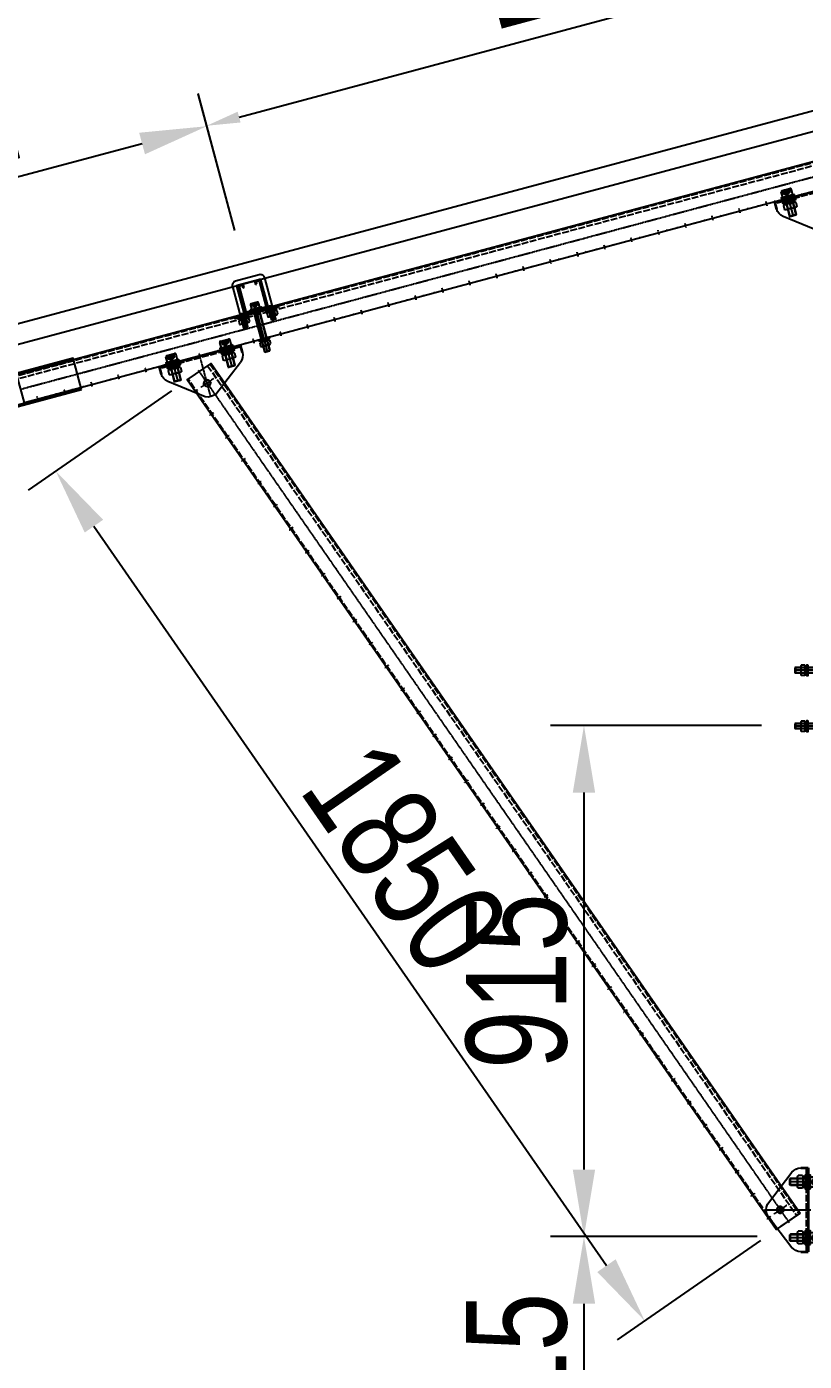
# Model space of a CAD drawing. Header units: millimetres. Extents: x -14454 to 167453, y -24 to 28032.
# Drawn here: x 48658 to 49804, y 23926 to 25894 of the extents above; entities that cross this region are included whole.
import ezdxf

# ---------------------------------------------------------------- set-up
doc = ezdxf.new("R2010")
doc.units = ezdxf.units.MM
for name, pattern in [('ACAD_ISO02W100', [15, 12, -3]), ('CENTER', [50.8, 31.75, -6.35, 6.35, -6.35]), ('CENTER2', [1.125, 0.75, -0.125, 0.125, -0.125]), ('CONTINUOUS1', [0]), ('DASH', [0.35, 0.25, -0.1]), ('DASHED', [19.05, 12.7, -6.35])]:
    doc.linetypes.add(name, pattern=pattern)
for name, color, linetype in [('003_THICK', 7, 'CONTINUOUS1'), ('cushician', 7, 'Continuous'), ('CY_生产图', 7, 'Continuous'), ('E-BUSB', 1, 'Continuous'), ('中心线', 1, 'CENTER2'), ('图块替换', 7, 'Continuous'), ('粗线', 7, 'Continuous'), ('组件', 4, 'Continuous'), ('细线', 3, 'DASH'), ('虚线', 3, 'ACAD_ISO02W100')]:
    doc.layers.add(name, color=color, linetype=linetype)
doc.layers.add('轮廓线', color=7, linetype='Continuous', lineweight=35)
doc.styles.add('标准', font='MS PGothic.ttf', dxfattribs={"width": 0.8})
doc.dimstyles.new('plan', dxfattribs={"dimscale": 60, "dimtxt": 3, "dimasz": 1, "dimexe": 1, "dimexo": 1, "dimgap": 0.5, "dimtad": 1, "dimdec": 0, "dimzin": 0, "dimdsep": 46, "dimtxsty": '标准', "dimcen": 0, "dimclrd": 3, "dimclre": 3, "dimclrt": 7, "dimadec": 0, "dimazin": 0, "dimtfac": 1, "dimtdec": 0, "dimtofl": 0, "dimtmove": 0, "dimatfit": 3, "dimfxl": 0, "dimtolj": 1, "dimtzin": 0, "dimlwe": -1, "dimarcsym": 0})

# ---------------------------------------------------------------- blocks, each defined once
blk = doc.blocks.new('zj6510012312311A$C3C46345F')
at = {"layer": '粗线'}
for p, q in [((0, 51), (0, 1)), ((1, 52), (9, 52)), ((2, 49), (2, 3)), ((3, 50), (7, 50)), ((8, 49), (8, 44.9)), ((10, 51), (10, 44.9)), ((31.3, 51), (31.3, 44.9)), ((32.3, 52), (40.3, 52)), ((33.3, 49), (33.3, 44.9)), ((34.3, 50), (38.3, 50)), ((39.3, 49), (39.3, 3)), ((41.3, 51), (41.3, 1)), ((8, 44.9), (10, 44.9)), ((31.3, 44.9), (33.3, 44.9)), ((1, 0), (40.3, 0)), ((3, 2), (38.3, 2))]:
    blk.add_line(p, q, dxfattribs=at)
for centre, start, end in [((1, 51), 90, 180), ((3, 49), 90, 180), ((7, 49), 0, 90), ((9, 51), 0, 90), ((32.3, 51), 90, 180), ((34.3, 49), 90, 180), ((38.3, 49), 0, 90), ((40.3, 51), 0, 90), ((1, 1), 180, 270), ((3, 3), 180, 270), ((38.3, 3), 270, 0), ((40.3, 1), 270, 0)]:
    blk.add_arc(centre, 1, start, end, dxfattribs=at)
blk = doc.blocks.new('zj6510012312311A$C67153D70')
at = {"layer": '003_THICK'}
for p, q in [((1, 7.2), (1, 0.8)), ((3.3, 8), (17.1, 8)), ((5.6, 7.2), (5.6, 0.8)), ((14.8, 7.2), (14.8, 0.8)), ((19.4, 7.2), (19.4, 0.8)), ((3.3, 0), (17.1, 0))]:
    blk.add_line(p, q, dxfattribs=at)
for centre, radius, start, end in [((3.3, 4.4), 3.66, 50.8833, 129.1167), ((3.3, 3.7), 3.66, 230.8833, 309.1167), ((10.2, -5.4), 13.4, 69.8555, 110.1445), ((10.2, 13.4), 13.4, 249.8555, 290.1445), ((17.1, 4.4), 3.66, 50.8833, 129.1167), ((17.1, 3.7), 3.66, 230.8833, 309.1167)]:
    blk.add_arc(centre, radius, start, end, dxfattribs=at)
at = {"layer": 'cushician'}
for p, q in [((2.2, 8), (2.2, 11)), ((2.2, 8), (18.2, 8)), ((18.2, 8), (18.2, 11))]:
    blk.add_line(p, q, dxfattribs=at)
blk.add_lwpolyline([(0, 13), (20, 13), (20, 11), (0, 11)], close=True, dxfattribs=at)
at = {"layer": '细线', "color": 2}
for p, q in [((8.3, 8), (10, 11)), ((9.7, 8), (11.4, 11))]:
    blk.add_line(p, q, dxfattribs=at)
blk = doc.blocks.new('zj65100竖装压块')
for p, q in [((291899.2, 884520.6, 0), (291899.2, 884520.6, 0)), ((291908.8, 884487.7, 0), (291908.8, 884479.4, 0)), ((291908.8, 884479.4, 0), (291923.8, 884479.4, 0)), ((291922.1, 884489.4, 0), (291910.5, 884489.4, 0)), ((291911.3, 884479.4, 0), (291911.3, 884400.2, 0)), ((291911.3, 884476.9, 0), (291921.3, 884476.9, 0)), ((291916.3, 884489.4, 0), (291916.3, 884489.4, 0)), ((291921.3, 884479.4, 0), (291921.3, 884400.2, 0)), ((291923.8, 884479.4, 0), (291923.8, 884487.7, 0)), ((291911.3, 884400.2, 0), (291921.3, 884400.2, 0)), ((291911.3, 884400.2, 0), (291911.9, 884399.4, 0)), ((291911.9, 884399.4, 0), (291920.7, 884399.4, 0)), ((291921.3, 884400.2, 0), (291920.7, 884399.4, 0))]:
    blk.add_line(p, q)
at = {"color": 3}
for p, q in [((291911.9, 884476.9, 0), (291911.3, 884479.4, 0)), ((291911.9, 884476.9, 0), (291911.9, 884400.2, 0)), ((291920.7, 884476.9, 0), (291921.3, 884479.4, 0)), ((291920.7, 884476.9, 0), (291920.7, 884400.2, 0))]:
    blk.add_line(p, q, dxfattribs=at)
at = {"color": 3, "linetype": 'DASHED'}
for p, q in [((291911.5, 884484.4, 0), (291911.5, 884489.4, 0)), ((291911.5, 884484.4, 0), (291916.3, 884481.6, 0)), ((291913.9, 884489.4, 0), (291913.9, 884484.4, 0)), ((291921.1, 884484.4, 0), (291916.3, 884481.6, 0)), ((291918.7, 884489.4, 0), (291918.7, 884484.4, 0)), ((291921.1, 884489.4, 0), (291921.1, 884484.4, 0))]:
    blk.add_line(p, q, dxfattribs=at)
at = {"color": 1, "linetype": 'CENTER', "ltscale": 9}
blk.add_line((291916.3, 884489.4, 0), (291916.3, 884399.4, 0), dxfattribs=at)
at = {"elevation": 0}
blk.add_lwpolyline([(291906.3, 884479.4), (291926.3, 884479.4), (291926.3, 884477.7), (291906.3, 884477.7)], close=True, dxfattribs=at)
for centre, start, end in [((291910.5, 884487.7, 0), 90, 180), ((291922.1, 884487.7, 0), 0, 90)]:
    blk.add_arc(centre, 1.67, start, end)
at = {"color": 3, "linetype": 'DASHED'}
for centre in [(291916.3, 884494.1, 0), (291916.3, 884489.1, 0)]:
    blk.add_arc(centre, 5.32, 243.0947, 296.9053, dxfattribs=at)
at = {"layer": 'E-BUSB'}
blk.add_line((291916.3, 884476, 0), (291916.3, 884399.4, 0), dxfattribs=at)
at = {"layer": '粗线'}
for name, p in [('zj6510012312311A$C3C46345F', (291895.7, 884475.7, 0)), ('zj6510012312311A$C67153D70', (291906.3, 884410.7, 0))]:
    blk.add_blockref(name, p, dxfattribs=at)
blk = doc.blocks.new('zj65100VFDFDBGdgrtedfghM8X105U型压块螺栓')
for p, q in [((-2155796166.540478, -2296044651.556607), (-2155796174.540479, -2296044651.556607)), ((-2155796166.540478, -2296044652.556607), (-2155796174.540479, -2296044652.556607)), ((-2155796166.540478, -2296044653.556607), (-2155796174.540479, -2296044653.556607)), ((-2155796166.540478, -2296044654.556606), (-2155796174.540479, -2296044654.556606)), ((-2155796166.540478, -2296044655.556607), (-2155796174.540479, -2296044655.556607)), ((-2155796166.540478, -2296044656.556607), (-2155796174.540479, -2296044656.556607)), ((-2155796166.540478, -2296044659.556607), (-2155796174.540479, -2296044659.556607)), ((-2155796166.540478, -2296044660.556607), (-2155796174.540479, -2296044660.556607)), ((-2155796166.540478, -2296044661.556607), (-2155796174.540479, -2296044661.556607)), ((-2155796166.540478, -2296044662.556606), (-2155796174.540479, -2296044662.556606)), ((-2155796166.540478, -2296044664.556606), (-2155796174.540479, -2296044664.556607)), ((-2155796166.540478, -2296044668.556607), (-2155796174.540479, -2296044668.556607)), ((-2155796166.540478, -2296044669.556607), (-2155796174.540479, -2296044669.556607)), ((-2155796166.540478, -2296044670.556606), (-2155796174.540479, -2296044670.556606)), ((-2155796166.540478, -2296044671.556606), (-2155796174.540479, -2296044671.556607)), ((-2155796166.540478, -2296044672.556607), (-2155796174.540479, -2296044672.556606)), ((-2155796166.540478, -2296044673.556606), (-2155796174.540479, -2296044673.556607)), ((-2155796166.540478, -2296044657.556608), (-2155796174.540478, -2296044657.556607)), ((-2155796166.540478, -2296044658.556607), (-2155796174.540478, -2296044658.556607)), ((-2155796166.540479, -2296044663.556607), (-2155796174.540478, -2296044663.556607)), ((-2155796166.540478, -2296044665.556607), (-2155796174.540478, -2296044665.556608)), ((-2155796166.540478, -2296044666.556607), (-2155796174.540478, -2296044666.556607)), ((-2155796166.540478, -2296044667.556607), (-2155796174.540478, -2296044667.556607)), ((-2155796166.540478, -2296044674.556607), (-2155796174.540478, -2296044674.556608)), ((-2155796114.540479, -2296044652.556608), (-2155796122.540479, -2296044652.556607)), ((-2155796114.540478, -2296044653.556607), (-2155796122.540479, -2296044653.556606)), ((-2155796114.540478, -2296044654.556606), (-2155796122.540479, -2296044654.556606)), ((-2155796114.540478, -2296044656.556607), (-2155796122.540479, -2296044656.556607)), ((-2155796114.540479, -2296044657.556608), (-2155796122.540479, -2296044657.556607)), ((-2155796114.540478, -2296044659.556607), (-2155796122.540479, -2296044659.556607)), ((-2155796114.540479, -2296044660.556607), (-2155796122.540479, -2296044660.556607)), ((-2155796114.540478, -2296044665.556608), (-2155796122.540479, -2296044665.556607)), ((-2155796114.540478, -2296044666.556607), (-2155796122.540479, -2296044666.556607)), ((-2155796114.540479, -2296044671.556607), (-2155796122.540479, -2296044671.556606)), ((-2155796114.540478, -2296044672.556607), (-2155796122.540479, -2296044672.556607)), ((-2155796114.540478, -2296044651.556607), (-2155796122.540478, -2296044651.556607)), ((-2155796114.540479, -2296044655.556607), (-2155796122.540478, -2296044655.556607)), ((-2155796114.540478, -2296044658.556607), (-2155796122.540478, -2296044658.556607)), ((-2155796114.540479, -2296044661.556607), (-2155796122.540478, -2296044661.556606)), ((-2155796114.540478, -2296044662.556606), (-2155796122.540478, -2296044662.556606)), ((-2155796114.540478, -2296044663.556607), (-2155796122.540478, -2296044663.556607)), ((-2155796114.540478, -2296044664.556607), (-2155796122.540478, -2296044664.556607)), ((-2155796114.540478, -2296044667.556607), (-2155796122.540478, -2296044667.556607)), ((-2155796114.540479, -2296044668.556607), (-2155796122.540478, -2296044668.556607)), ((-2155796114.540479, -2296044669.556607), (-2155796122.540478, -2296044669.556607)), ((-2155796114.540478, -2296044670.556607), (-2155796122.540478, -2296044670.556606)), ((-2155796114.540478, -2296044673.556607), (-2155796122.540478, -2296044673.556607)), ((-2155796114.540478, -2296044674.556608), (-2155796122.540478, -2296044674.556607)), ((-2155796166.540479, -2296044675.556607), (-2155796174.540478, -2296044675.556607)), ((-2155796114.540478, -2296044675.556608), (-2155796122.540479, -2296044675.556607))]:
    blk.add_line(p, q)
blk.add_lwpolyline([(-2155796122.540479, -2296044676.584091), (-2155796114.540478, -2296044676.584092), (-2155796114.540478, -2296044600.556607, 0.4142135624), (-2155796122.540479, -2296044592.556607), (-2155796166.540478, -2296044592.556607, 0.4142135624), (-2155796174.540479, -2296044600.556607), (-2155796174.540479, -2296044676.584093), (-2155796166.540478, -2296044676.584092), (-2155796166.540478, -2296044601.556607, -0.4142135592), (-2155796165.540479, -2296044600.556607), (-2155796123.540479, -2296044600.556606, -0.4142135656), (-2155796122.540478, -2296044601.556607), (-2155796122.540478, -2296044676.584093)], format="xyb")
blk = doc.blocks.new('zj65100VFDFDBGdgrtedfghA$C67153D70')
at = {"layer": '003_THICK'}
for p, q in [((1, 7.2), (1, 0.8)), ((3.3, 8), (17.1, 8)), ((5.6, 7.2), (5.6, 0.8)), ((14.8, 7.2), (14.8, 0.8)), ((19.4, 7.2), (19.4, 0.8)), ((3.3, 0), (17.1, 0))]:
    blk.add_line(p, q, dxfattribs=at)
for centre, radius, start, end in [((3.3, 4.4), 3.66, 50.8833, 129.1167), ((3.3, 3.7), 3.66, 230.8833, 309.1167), ((10.2, -5.4), 13.4, 69.8555, 110.1445), ((10.2, 13.4), 13.4, 249.8555, 290.1445), ((17.1, 4.4), 3.66, 50.8833, 129.1167), ((17.1, 3.7), 3.66, 230.8833, 309.1167)]:
    blk.add_arc(centre, radius, start, end, dxfattribs=at)
at = {"layer": 'cushician'}
for p, q in [((2.2, 8), (2.2, 11)), ((2.2, 8), (18.2, 8)), ((18.2, 8), (18.2, 11))]:
    blk.add_line(p, q, dxfattribs=at)
blk.add_lwpolyline([(0, 13), (20, 13), (20, 11), (0, 11)], close=True, dxfattribs=at)
at = {"layer": '细线', "color": 2}
for p, q in [((8.3, 8), (10, 11)), ((9.7, 8), (11.4, 11))]:
    blk.add_line(p, q, dxfattribs=at)
blk = doc.blocks.new('zj65100VFDFDBGdgrtedfghYABAN')
for p, q in [((-27.1, -61.1), (54, -39.4)), ((-26.6, -63), (54.5, -41.3)), ((54.5, -41.3), (54, -39.4)), ((-27.1, -61.1), (-26.6, -63))]:
    blk.add_line(p, q)
at = {"rotation": 15.00001912494984}
blk.add_blockref('zj65100VFDFDBGdgrtedfghM8X105U型压块螺栓', (1488078174.1, 2775770376.2), dxfattribs=at)
at = {"layer": '粗线', "rotation": 15.00001912494987}
for p in [(32.8, -60.6), (-17.4, -74.1)]:
    blk.add_blockref('zj65100VFDFDBGdgrtedfghA$C67153D70', p, dxfattribs=at)
blk = doc.blocks.new('zj65100压板组合')
blk.add_line((35843.9, -1455.7, -11.8), (35826.6, -1408.2, -16.4))
at = {"extrusion": (-8.31842e-08, -3.4456e-08, 1), "rotation": 4.99998075181172}
blk.add_blockref('zj65100VFDFDBGdgrtedfghYABAN', (35810.4, -1360.9, -11.7), dxfattribs=at)
at = {"layer": '图块替换', "rotation": 19.99999975941452}
blk.add_blockref('zj65100竖装压块', (64024.5, -932384.4, -23.8), dxfattribs=at)
blk = doc.blocks.new('*D376')
at = {"color": 3, "transparency": 16777216}
for p, q in [((37185.5, -756), (37098.7, -517.5)), ((35776, -1269.3), (35689.1, -1030.5))]:
    blk.add_line(p, q, dxfattribs=at)
at = {"color": 3, "lineweight": -2, "transparency": 16777216}
blk.add_line((35766, -1066.4), (37062.8, -594.4), dxfattribs=at)
at = {"color": 3, "transparency": 16777216}
for points in [[(37059.4, -585), (37066.2, -603.8), (37119.2, -573.9)], [(35762.6, -1057), (35769.4, -1075.8), (35709.6, -1086.9)]]:
    blk.add_solid(points, dxfattribs=at)
at = {"layer": 'Defpoints', "color": 0, "transparency": 16777216}
for p in [(37119.2, -573.9), (37206, -812.3, 2.3), (35796.6, -1325.7, 2.3)]:
    blk.add_point(p, dxfattribs=at)
at = {"color": 7, "transparency": 16777216, "insert": (36373.4, -717.6), "char_height": 180, "attachment_point": 5, "rotation": 20, "style": '标准'}
blk.add_mtext('\\A1;1500', dxfattribs=at)
blk = doc.blocks.new('*D377')
at = {"color": 3, "transparency": 16777216}
for p, q in [((37639.6, -592.9), (37432.4, -24.2)), ((35323.5, -1436.7), (35116.3, -868))]:
    blk.add_line(p, q, dxfattribs=at)
at = {"color": 3, "lineweight": -2, "transparency": 16777216}
blk.add_line((35193.2, -903.9), (37396.5, -101.1), dxfattribs=at)
at = {"color": 3, "transparency": 16777216}
for points in [[(37393.1, -91.7), (37400, -110.5), (37452.9, -80.6)], [(35189.8, -894.5), (35196.6, -913.3), (35136.8, -924.4)]]:
    blk.add_solid(points, dxfattribs=at)
at = {"layer": 'Defpoints', "color": 0, "transparency": 16777216}
for p in [(37452.9, -80.6), (37660.1, -649.3, 0), (35344, -1493.1, 0)]:
    blk.add_point(p, dxfattribs=at)
at = {"color": 7, "transparency": 16777216, "insert": (36253.8, -389.7), "char_height": 180, "attachment_point": 5, "rotation": 20.0185, "style": '标准'}
blk.add_mtext('\\A1;2465', dxfattribs=at)
blk = doc.blocks.new('*D380')
at = {"color": 3, "transparency": 16777216}
for p, q in [((118547.5, -76.6), (118482, 168.1)), ((117610.2, -328.2), (117544.5, -83.1))]:
    blk.add_line(p, q, dxfattribs=at)
at = {"color": 3, "lineweight": -2, "transparency": 16777216}
blk.add_line((117676, -110), (118381.6, 79.1), dxfattribs=at)
at = {"color": 3, "transparency": 16777216}
for points in [[(118376.4, 98.4), (118386.8, 59.8), (118497.5, 110.1)], [(117670.8, -90.7), (117681.2, -129.3), (117560.1, -141)]]:
    blk.add_solid(points, dxfattribs=at)
at = {"layer": 'Defpoints', "color": 0, "transparency": 16777216}
for p in [(118497.5, 110.1), (118563.1, -134.5, 2.3), (117625.7, -386.2, 2.3)]:
    blk.add_point(p, dxfattribs=at)
at = {"color": 7, "transparency": 16777216, "insert": (117997.7, 100.5), "char_height": 180, "attachment_point": 5, "rotation": 15, "style": '标准'}
blk.add_mtext('\\A1;971', dxfattribs=at)
blk = doc.blocks.new('*D383')
at = {"color": 3, "transparency": 16777216}
for p, q in [((120464.4, 329.2), (120176.7, 1401.9)), ((118146.3, -292.4), (117858.6, 780.3))]:
    blk.add_line(p, q, dxfattribs=at)
at = {"color": 3, "lineweight": -2, "transparency": 16777216}
blk.add_line((117990.1, 753.5), (120076.4, 1312.9), dxfattribs=at)
at = {"color": 3, "transparency": 16777216}
for points in [[(120071.2, 1332.2), (120081.5, 1293.6), (120192.3, 1344)], [(117984.9, 772.8), (117995.3, 734.2), (117874.2, 722.4)]]:
    blk.add_solid(points, dxfattribs=at)
at = {"layer": 'Defpoints', "color": 0, "transparency": 16777216}
for p in [(120192.3, 1344), (120479.9, 271.3, 0.1), (118161.8, -350.3, 0.1)]:
    blk.add_point(p, dxfattribs=at)
at = {"color": 7, "transparency": 16777216, "insert": (119002.1, 1149.1), "char_height": 180, "attachment_point": 5, "rotation": 15.0107, "style": '标准'}
blk.add_mtext('\\A1;2400', dxfattribs=at)
blk = doc.blocks.new('zj65100swfvwrfgvA$C7DFF2B0C')
for p, q in [((0, 55), (210, 55)), ((0, 3), (210, 3))]:
    blk.add_line(p, q)
blk.add_lwpolyline([(210, 0), (210, 58), (0, 58), (0, 0)], close=True)
blk = doc.blocks.new('zj65100ZDFRWGdgrtedfghWDVBTBXDVDFGTHTRFGTRHdghjdgyuA$C67153D70')
at = {"layer": '003_THICK'}
for p, q in [((1, 7.2), (1, 0.8)), ((3.3, 8), (17.1, 8)), ((5.6, 7.2), (5.6, 0.8)), ((14.8, 7.2), (14.8, 0.8)), ((19.4, 7.2), (19.4, 0.8)), ((3.3, 0), (17.1, 0))]:
    blk.add_line(p, q, dxfattribs=at)
for centre, radius, start, end in [((3.3, 4.4), 3.66, 50.8833, 129.1167), ((3.3, 3.7), 3.66, 230.8833, 309.1167), ((10.2, -5.4), 13.4, 69.8555, 110.1445), ((10.2, 13.4), 13.4, 249.8555, 290.1445), ((17.1, 4.4), 3.66, 50.8833, 129.1167), ((17.1, 3.7), 3.66, 230.8833, 309.1167)]:
    blk.add_arc(centre, radius, start, end, dxfattribs=at)
at = {"layer": 'cushician'}
for p, q in [((2.2, 8), (2.2, 11)), ((2.2, 8), (18.2, 8)), ((18.2, 8), (18.2, 11))]:
    blk.add_line(p, q, dxfattribs=at)
blk.add_lwpolyline([(0, 13), (20, 13), (20, 11), (0, 11)], close=True, dxfattribs=at)
at = {"layer": '细线', "color": 2}
for p, q in [((8.3, 8), (10, 11)), ((9.7, 8), (11.4, 11))]:
    blk.add_line(p, q, dxfattribs=at)
blk = doc.blocks.new('zj65100ZDFRWGDSFGFG')
for p, q in [((-48.3, 6.2), (-49.3, 5.4)), ((-49.3, -5.4), (-49.3, 5.4)), ((-48.3, -6.2), (-48.3, 6.2)), ((-12.3, 6.2), (-48.3, 6.2)), ((-15.4, -6.2), (-15.4, 6.2)), ((-12.3, 9.2), (-2.1, 9.2)), ((-12.3, -9.2), (-12.3, 9.2)), ((0, 7.2), (0, -7.2)), ((0, 0), (0, 0)), ((-48.3, -6.2), (-49.3, -5.4)), ((-12.3, -6.2), (-48.3, -6.2)), ((-2.1, -9.2), (-12.3, -9.2))]:
    blk.add_line(p, q)
at = {"color": 1, "linetype": 'CENTER', "ltscale": 9}
blk.add_line((0, 0), (-49.3, 0), dxfattribs=at)
at = {"color": 3}
for p, q in [((-15.4, 5.4), (-48.3, 5.4)), ((-15.4, 5.4), (-12.3, 6.2)), ((-15.4, -5.4), (-48.3, -5.4)), ((-15.4, -5.4), (-12.3, -6.2))]:
    blk.add_line(p, q, dxfattribs=at)
at = {"color": 3, "linetype": 'DASHED'}
for p, q in [((-6.2, 5.9), (-9.6, 0)), ((0, 5.9), (-6.2, 5.9)), ((0, 3), (-6.2, 3)), ((-6.2, -5.9), (-9.6, 0)), ((0, -3), (-6.2, -3)), ((-6.2, -5.9), (0, -5.9))]:
    blk.add_line(p, q, dxfattribs=at)
at = {"elevation": 0}
blk.add_lwpolyline([(-12.3, -12.3), (-12.3, 12.3), (-14.4, 12.3), (-14.4, -12.3)], close=True, dxfattribs=at)
at = {"color": 3, "linetype": 'DASHED'}
for centre in [(-0.3, 0), (5.8, 0)]:
    blk.add_arc(centre, 6.55, 153.0947, 206.9053, dxfattribs=at)
for centre, start, end in [((-2.1, 7.2), 0, 90), ((-2.1, -7.2), 270, 0)]:
    blk.add_arc(centre, 2.05, start, end)
at = {"layer": 'E-BUSB'}
blk.add_line((-16.4, 0), (-49.3, 0, 0), dxfattribs=at)
blk = doc.blocks.new('zj65100xx铰接件')
at = {"color": 2, "const_width": 3}
for points in [[(-2153537970.59726, -2295827559.698594), (-2153537945.597261, -2295827559.698595)], [(-2153537870.59726, -2295827559.698595), (-2153537845.59726, -2295827559.698594)]]:
    blk.add_lwpolyline(points, dxfattribs=at)
for points in [[(-2153537970.59726, -2295827558.198595), (-2153537945.59726, -2295827558.198594), (-2153537945.59726, -2295827561.198595), (-2153537970.59726, -2295827561.198596)], [(-2153537870.59726, -2295827558.198595), (-2153537845.59726, -2295827558.198595), (-2153537845.59726, -2295827561.198595), (-2153537870.59726, -2295827561.198596)]]:
    blk.add_lwpolyline(points, close=True)
blk.add_circle((-2153537908.09726, -2295827511.198595), 6)
at = {"layer": '中心线', "ltscale": 0.8}
for p, q in [((-2153537908.09726, -2295827486.198596), (-2153537908.09726, -2295827566.198595)), ((-2153537916.09726, -2295827511.198595), (-2153537900.09726, -2295827511.198595)), ((-2153537908.09726, -2295827503.198595), (-2153537908.09726, -2295827519.198595))]:
    blk.add_line(p, q, dxfattribs=at)
at = {"layer": '中心线', "ltscale": 0.5}
for p, q in [((-2153537970.59726, -2295827558.198595), (-2153537970.59726, -2295827561.198596)), ((-2153537958.09726, -2295827551.55407), (-2153537958.09726, -2295827567.675128)), ((-2153537945.59726, -2295827558.198594), (-2153537945.59726, -2295827561.198595)), ((-2153537870.59726, -2295827558.198595), (-2153537870.59726, -2295827561.198596)), ((-2153537858.09726, -2295827551.690664), (-2153537858.09726, -2295827567.811723)), ((-2153537845.59726, -2295827558.198595), (-2153537845.59726, -2295827561.198595))]:
    blk.add_line(p, q, dxfattribs=at)
at = {"layer": '粗线'}
for p, q in [((-2153537917.987519, -2295827488.238134), (-2153537975.272489, -2295827532.194437)), ((-2153537898.207001, -2295827488.238134), (-2153537840.922031, -2295827532.194437))]:
    blk.add_line(p, q, dxfattribs=at)
for centre, radius, start, end in [((-2153537908.09726, -2295827511.198595), 25, 66.695899754, 113.304070619), ((-2153537963.09726, -2295827548.061503), 20, 127.499981619, 180), ((-2153537853.09726, -2295827548.061503), 20, 0, 52.500012963)]:
    blk.add_arc(centre, radius, start, end, dxfattribs=at)
at = {"layer": '虚线'}
blk.add_line((-2153537833.09726, -2295827558.198595), (-2153537983.09726, -2295827558.198595), dxfattribs=at)
at = {"layer": '轮廓线'}
for p, q in [((-2153537983.09726, -2295827548.061502), (-2153537983.09726, -2295827561.198596)), ((-2153537983.09726, -2295827561.198596), (-2153537833.09726, -2295827561.198596)), ((-2153537833.097261, -2295827548.061503), (-2153537833.09726, -2295827561.198596))]:
    blk.add_line(p, q, dxfattribs=at)
at = {"xscale": -1, "rotation": 90.00001030603163}
for p in [(-2153537958.097258, -2295827577.57193, 0), (-2153537858.097258, -2295827577.57193, 0)]:
    blk.add_blockref('zj65100ZDFRWGDSFGFG', p, dxfattribs=at)
at = {"layer": '粗线', "xscale": 1.232000193967497, "yscale": 1.232000193967497, "zscale": 1.232000193967497, "rotation": 180.0000057232714}
for p in [(-2153537945.77708, -2295827542.133375, -0.000062), (-2153537845.77708, -2295827542.133375, -0.000062)]:
    blk.add_blockref('zj65100ZDFRWGdgrtedfghWDVBTBXDVDFGTHTRFGTRHdghjdgyuA$C67153D70', p, dxfattribs=at)
blk = doc.blocks.new('zj65100A$C43CF2176')
for p, q in [((1.2, 88.3, 0), (1.2, 80, 0)), ((1.2, 80, 0), (16.2, 80, 0)), ((14.6, 90, 0), (2.9, 90, 0)), ((3.7, 80, 0), (3.7, 0.8, 0)), ((3.7, 77.5, 0), (13.7, 77.5, 0)), ((8.7, 90, 0), (8.7, 90, 0)), ((13.7, 80, 0), (13.7, 0.8, 0)), ((16.2, 80, 0), (16.2, 88.3, 0)), ((3.7, 0.8, 0), (13.7, 0.8, 0)), ((3.7, 0.8, 0), (4.4, 0, 0)), ((13.7, 0.8, 0), (13.1, 0, 0)), ((4.4, 0, 0), (13.1, 0, 0))]:
    blk.add_line(p, q)
at = {"color": 3}
for p, q in [((4.4, 77.5, 0), (3.7, 80, 0)), ((4.4, 77.5, 0), (4.4, 0.8, 0)), ((13.1, 77.5, 0), (13.7, 80, 0)), ((13.1, 77.5, 0), (13.1, 0.8, 0))]:
    blk.add_line(p, q, dxfattribs=at)
at = {"color": 3, "linetype": 'DASHED'}
for p, q in [((3.9, 85, 0), (3.9, 90, 0)), ((3.9, 85, 0), (8.7, 82.2, 0)), ((6.3, 90, 0), (6.3, 85, 0)), ((13.6, 85, 0), (8.7, 82.2, 0)), ((11.2, 90, 0), (11.2, 85, 0)), ((13.6, 90, 0), (13.6, 85, 0))]:
    blk.add_line(p, q, dxfattribs=at)
at = {"color": 1, "linetype": 'CENTER', "ltscale": 9}
blk.add_line((8.7, 90, 0), (8.7, 0, 0), dxfattribs=at)
at = {"elevation": 0}
blk.add_lwpolyline([(0, 80), (17.5, 80), (17.5, 78.3), (0, 78.3)], close=True, dxfattribs=at)
for centre, start, end in [((2.9, 88.3, 0), 90, 180), ((14.6, 88.3, 0), 0, 90)]:
    blk.add_arc(centre, 1.67, start, end)
at = {"color": 3, "linetype": 'DASHED'}
for centre in [(8.7, 94.7, 0), (8.7, 89.7, 0)]:
    blk.add_arc(centre, 5.32, 243.0947, 296.9053, dxfattribs=at)
at = {"layer": 'E-BUSB'}
blk.add_line((8.7, 76.7, 0), (8.7, 0, 0), dxfattribs=at)
blk = doc.blocks.new('zj65100A$C67153D70')
at = {"layer": '003_THICK'}
for p, q in [((1, 7.2), (1, 0.8)), ((3.3, 8), (17.1, 8)), ((5.6, 7.2), (5.6, 0.8)), ((14.8, 7.2), (14.8, 0.8)), ((19.4, 7.2), (19.4, 0.8)), ((3.3, 0), (17.1, 0))]:
    blk.add_line(p, q, dxfattribs=at)
for centre, radius, start, end in [((3.3, 4.4), 3.66, 50.8833, 129.1167), ((3.3, 3.7), 3.66, 230.8833, 309.1167), ((10.2, -5.4), 13.4, 69.8555, 110.1445), ((10.2, 13.4), 13.4, 249.8555, 290.1445), ((17.1, 4.4), 3.66, 50.8833, 129.1167), ((17.1, 3.7), 3.66, 230.8833, 309.1167)]:
    blk.add_arc(centre, radius, start, end, dxfattribs=at)
at = {"layer": 'cushician'}
for p, q in [((2.2, 8), (2.2, 11)), ((2.2, 8), (18.2, 8)), ((18.2, 8), (18.2, 11))]:
    blk.add_line(p, q, dxfattribs=at)
blk.add_lwpolyline([(0, 13), (20, 13), (20, 11), (0, 11)], close=True, dxfattribs=at)
at = {"layer": '细线', "color": 2}
for p, q in [((8.3, 8), (10, 11)), ((9.7, 8), (11.4, 11))]:
    blk.add_line(p, q, dxfattribs=at)
blk = doc.blocks.new('zj651001672052425', base_point=(37864, 7567.5))
blk.add_circle((37989.4, 7642.5, -24.4), 6)
at = {"layer": '中心线', "ltscale": 0.8}
for p, q in [((37997.4, 7642.5, -24.4), (37981.4, 7642.5, -24.4)), ((37989.4, 7650.5, -24.4), (37989.4, 7634.5, -24.4))]:
    blk.add_line(p, q, dxfattribs=at)
at = {"layer": '粗线'}
for p, q in [((38012.3, 7652.4, -24.4), (37968.4, 7709.6, -24.4)), ((38012.3, 7632.6, -24.4), (37968.4, 7575.3, -24.4))]:
    blk.add_line(p, q, dxfattribs=at)
for centre, radius, start, end in [((37952.5, 7697.5, -24.4), 20, 37.5, 90), ((37989.4, 7642.5, -24.4), 25, 336.696, 23.304), ((37952.5, 7587.5, -24.4), 20, 270, 322.5)]:
    blk.add_arc(centre, radius, start, end, dxfattribs=at)
at = {"layer": '虚线'}
blk.add_line((37942.4, 7567.5, -24.4), (37942.4, 7717.5, -24.4), dxfattribs=at)
at = {"layer": '轮廓线'}
for p, q in [((37952.5, 7717.5, -24.4), (37939.4, 7717.5, -24.4)), ((37939.4, 7717.5, -24.4), (37939.4, 7567.5, -24.4)), ((37952.5, 7567.5, -24.4), (37939.4, 7567.5, -24.4))]:
    blk.add_line(p, q, dxfattribs=at)
at = {"layer": '粗线', "rotation": 270.0000004698744}
for name, p in [('zj65100A$C43CF2176', (37864, 7701.2, -24.4)), ('zj65100A$C67153D70', (37874.3, 7702.5, -24.4)), ('zj65100A$C43CF2176', (37864, 7601.2, -24.4)), ('zj65100A$C67153D70', (37874.3, 7602.5, -24.4))]:
    blk.add_blockref(name, p, dxfattribs=at)
blk = doc.blocks.new('zj651001672319928', base_point=(118662.3, -11907.4))
blk.add_line((119587.5, -11902.3, -23.7), (119623.4, -11881.8, -23.7))
at = {"elevation": -23.7}
blk.add_lwpolyline([(119623.7, -11881.7), (119578.5, -11907.4), (118662.3, -10300.2), (118707.4, -10274.5)], close=True, dxfattribs=at)
at = {"color": 3, "const_width": 2, "elevation": -23.7}
for points in [[(118668.1, -10308.4), (118682.9, -10334.5)], [(118692.8, -10351.9), (118707.7, -10377.9)], [(118717.6, -10395.3), (118732.5, -10421.4)], [(118742.4, -10438.7), (118757.2, -10464.8)], [(118767.1, -10482.2), (118782, -10508.2)], [(118791.9, -10525.6), (118806.8, -10551.7)], [(118816.7, -10569), (118831.5, -10595.1)], [(118841.4, -10612.5), (118856.3, -10638.5)], [(118866.2, -10655.9), (118881, -10682)], [(118890.9, -10699.4), (118905.8, -10725.4)], [(118915.7, -10742.8), (118930.6, -10768.9)], [(118940.5, -10786.2), (118955.3, -10812.3)], [(118965.2, -10829.7), (118980.1, -10855.7)], [(118990, -10873.1), (119004.9, -10899.2)], [(119014.8, -10916.5), (119029.6, -10942.6)], [(119039.5, -10960), (119054.4, -10986)], [(119064.3, -11003.4), (119079.1, -11029.5)], [(119089.1, -11046.9), (119103.9, -11072.9)], [(119113.8, -11090.3), (119128.7, -11116.4)], [(119138.6, -11133.7), (119153.4, -11159.8)], [(119163.3, -11177.2), (119178.2, -11203.2)], [(119188.1, -11220.6), (119203, -11246.7)], [(119212.9, -11264), (119227.7, -11290.1)], [(119237.6, -11307.5), (119252.5, -11333.5)], [(119262.4, -11350.9), (119277.2, -11377)], [(119287.2, -11394.4), (119302, -11420.4)], [(119311.9, -11437.8), (119326.8, -11463.9)], [(119336.7, -11481.2), (119351.5, -11507.3)], [(119361.4, -11524.7), (119376.3, -11550.7)], [(119386.2, -11568.1), (119401.1, -11594.2)], [(119411, -11611.5), (119425.8, -11637.6)], [(119435.7, -11655), (119450.6, -11681)], [(119460.5, -11698.4), (119475.3, -11724.5)], [(119485.3, -11741.9), (119500.1, -11767.9)], [(119510, -11785.3), (119524.9, -11811.4)], [(119534.8, -11828.7), (119549.6, -11854.8)], [(119559.5, -11872.2), (119574.4, -11898.2)], [(119559.5, -11872.2), (119574.4, -11898.2)]]:
    blk.add_lwpolyline(points, dxfattribs=at)
for centre in [(118697.2, -10309.1, -23.7), (119588.7, -11872.8, -23.7)]:
    blk.add_circle(centre, 6)
at = {"layer": '中心线'}
for p, q in [((118683.4, -10284.7, -23.7), (119602.6, -11897.1, -23.7)), ((118669, -10307.9, -23.7), (118667.2, -10308.9, -23.7)), ((118709.4, -10302.1, -23.7), (118685.1, -10316, -23.7)), ((118679, -10319.5, -23.7), (118672, -10323.4, -23.7)), ((118682.1, -10335, -23.7), (118683.8, -10334, -23.7)), ((118693.7, -10351.4, -23.7), (118692, -10352.4, -23.7)), ((118703.8, -10362.9, -23.7), (118696.8, -10366.9, -23.7)), ((118706.8, -10378.4, -23.7), (118708.6, -10377.4, -23.7)), ((118718.5, -10394.8, -23.7), (118716.7, -10395.8, -23.7)), ((118728.5, -10406.3, -23.7), (118721.6, -10410.3, -23.7)), ((118731.6, -10421.9, -23.7), (118733.3, -10420.9, -23.7)), ((118743.2, -10438.2, -23.7), (118741.5, -10439.2, -23.7)), ((118753.3, -10449.8, -23.7), (118746.3, -10453.7, -23.7)), ((118756.4, -10465.3, -23.7), (118758.1, -10464.3, -23.7)), ((118768, -10481.7, -23.7), (118766.3, -10482.7, -23.7)), ((118778, -10493.2, -23.7), (118771.1, -10497.2, -23.7)), ((118781.1, -10508.7, -23.7), (118782.9, -10507.7, -23.7)), ((118792.8, -10525.1, -23.7), (118791, -10526.1, -23.7)), ((118802.8, -10536.7, -23.7), (118795.9, -10540.6, -23.7)), ((118805.9, -10552.2, -23.7), (118807.6, -10551.2, -23.7)), ((118817.5, -10568.5, -23.7), (118815.8, -10569.5, -23.7)), ((118827.6, -10580.1, -23.7), (118820.6, -10584.1, -23.7)), ((118830.7, -10595.6, -23.7), (118832.4, -10594.6, -23.7)), ((118842.3, -10612, -23.7), (118840.6, -10613, -23.7)), ((118852.3, -10623.5, -23.7), (118845.4, -10627.5, -23.7)), ((118855.4, -10639, -23.7), (118857.2, -10638, -23.7)), ((118867.1, -10655.4, -23.7), (118865.3, -10656.4, -23.7)), ((118877.1, -10667, -23.7), (118870.1, -10670.9, -23.7)), ((118880.2, -10682.5, -23.7), (118881.9, -10681.5, -23.7)), ((118891.8, -10698.9, -23.7), (118890.1, -10699.9, -23.7)), ((118901.9, -10710.4, -23.7), (118894.9, -10714.4, -23.7)), ((118904.9, -10725.9, -23.7), (118906.7, -10724.9, -23.7)), ((118916.6, -10742.3, -23.7), (118914.8, -10743.3, -23.7)), ((118926.6, -10753.8, -23.7), (118919.7, -10757.8, -23.7)), ((118929.7, -10769.4, -23.7), (118931.4, -10768.4, -23.7)), ((118941.3, -10785.7, -23.7), (118939.6, -10786.7, -23.7)), ((118951.4, -10797.3, -23.7), (118944.4, -10801.2, -23.7)), ((118954.5, -10812.8, -23.7), (118956.2, -10811.8, -23.7)), ((118966.1, -10829.2, -23.7), (118964.4, -10830.2, -23.7)), ((118976.1, -10840.7, -23.7), (118969.2, -10844.7, -23.7)), ((118979.2, -10856.2, -23.7), (118981, -10855.2, -23.7)), ((118990.9, -10872.6, -23.7), (118989.1, -10873.6, -23.7)), ((119000.9, -10884.2, -23.7), (118994, -10888.1, -23.7)), ((119004, -10899.7, -23.7), (119005.7, -10898.7, -23.7)), ((119015.6, -10916, -23.7), (119013.9, -10917, -23.7)), ((119025.7, -10927.6, -23.7), (119018.7, -10931.6, -23.7)), ((119028.8, -10943.1, -23.7), (119030.5, -10942.1, -23.7)), ((119040.4, -10959.5, -23.7), (119038.7, -10960.5, -23.7)), ((119050.4, -10971, -23.7), (119043.5, -10975, -23.7)), ((119053.5, -10986.5, -23.7), (119055.3, -10985.5, -23.7)), ((119065.2, -11002.9, -23.7), (119063.4, -11003.9, -23.7)), ((119075.2, -11014.5, -23.7), (119068.2, -11018.4, -23.7)), ((119078.3, -11030, -23.7), (119080, -11029, -23.7)), ((119089.9, -11046.4, -23.7), (119088.2, -11047.4, -23.7)), ((119100, -11057.9, -23.7), (119093, -11061.9, -23.7)), ((119103, -11073.4, -23.7), (119104.8, -11072.4, -23.7)), ((119114.7, -11089.8, -23.7), (119112.9, -11090.8, -23.7)), ((119124.7, -11101.3, -23.7), (119117.8, -11105.3, -23.7)), ((119127.8, -11116.9, -23.7), (119129.5, -11115.9, -23.7)), ((119139.4, -11133.2, -23.7), (119137.7, -11134.2, -23.7)), ((119149.5, -11144.8, -23.7), (119142.5, -11148.7, -23.7)), ((119152.6, -11160.3, -23.7), (119154.3, -11159.3, -23.7)), ((119164.2, -11176.7, -23.7), (119162.5, -11177.7, -23.7)), ((119174.2, -11188.2, -23.7), (119167.3, -11192.2, -23.7)), ((119177.3, -11203.7, -23.7), (119179.1, -11202.7, -23.7)), ((119189, -11220.1, -23.7), (119187.2, -11221.1, -23.7)), ((119199, -11231.7, -23.7), (119192.1, -11235.6, -23.7)), ((119202.1, -11247.2, -23.7), (119203.8, -11246.2, -23.7)), ((119213.7, -11263.5, -23.7), (119212, -11264.5, -23.7)), ((119223.8, -11275.1, -23.7), (119216.8, -11279.1, -23.7)), ((119226.9, -11290.6, -23.7), (119228.6, -11289.6, -23.7)), ((119238.5, -11307, -23.7), (119236.8, -11308, -23.7)), ((119248.5, -11318.5, -23.7), (119241.6, -11322.5, -23.7)), ((119251.6, -11334, -23.7), (119253.4, -11333, -23.7)), ((119263.3, -11350.4, -23.7), (119261.5, -11351.4, -23.7)), ((119273.3, -11362, -23.7), (119266.3, -11365.9, -23.7)), ((119276.4, -11377.5, -23.7), (119278.1, -11376.5, -23.7)), ((119288, -11393.9, -23.7), (119286.3, -11394.8, -23.7)), ((119298.1, -11405.4, -23.7), (119291.1, -11409.4, -23.7)), ((119301.1, -11420.9, -23.7), (119302.9, -11419.9, -23.7)), ((119312.8, -11437.3, -23.7), (119311, -11438.3, -23.7)), ((119322.8, -11448.8, -23.7), (119315.9, -11452.8, -23.7)), ((119325.9, -11464.3, -23.7), (119327.6, -11463.4, -23.7)), ((119337.5, -11480.7, -23.7), (119335.8, -11481.7, -23.7)), ((119347.6, -11492.3, -23.7), (119340.6, -11496.2, -23.7)), ((119350.7, -11507.8, -23.7), (119352.4, -11506.8, -23.7)), ((119362.3, -11524.2, -23.7), (119360.6, -11525.2, -23.7)), ((119372.3, -11535.7, -23.7), (119365.4, -11539.7, -23.7)), ((119375.4, -11551.2, -23.7), (119377.2, -11550.2, -23.7)), ((119387.1, -11567.6, -23.7), (119385.3, -11568.6, -23.7)), ((119397.1, -11579.2, -23.7), (119390.2, -11583.1, -23.7)), ((119400.2, -11594.7, -23.7), (119401.9, -11593.7, -23.7)), ((119411.8, -11611, -23.7), (119410.1, -11612, -23.7)), ((119421.9, -11622.6, -23.7), (119414.9, -11626.6, -23.7)), ((119425, -11638.1, -23.7), (119426.7, -11637.1, -23.7)), ((119436.6, -11654.5, -23.7), (119434.9, -11655.5, -23.7)), ((119446.6, -11666, -23.7), (119439.7, -11670, -23.7)), ((119449.7, -11681.5, -23.7), (119451.5, -11680.5, -23.7)), ((119461.4, -11697.9, -23.7), (119459.6, -11698.9, -23.7)), ((119471.4, -11709.5, -23.7), (119464.4, -11713.4, -23.7)), ((119474.5, -11725, -23.7), (119476.2, -11724, -23.7)), ((119486.1, -11741.4, -23.7), (119484.4, -11742.3, -23.7)), ((119496.2, -11752.9, -23.7), (119489.2, -11756.9, -23.7)), ((119499.2, -11768.4, -23.7), (119501, -11767.4, -23.7)), ((119510.9, -11784.8, -23.7), (119509.1, -11785.8, -23.7)), ((119520.9, -11796.3, -23.7), (119514, -11800.3, -23.7)), ((119524, -11811.8, -23.7), (119525.7, -11810.9, -23.7)), ((119535.6, -11828.2, -23.7), (119533.9, -11829.2, -23.7)), ((119545.7, -11839.8, -23.7), (119538.7, -11843.7, -23.7)), ((119548.8, -11855.3, -23.7), (119550.5, -11854.3, -23.7)), ((119600.9, -11865.9, -23.7), (119576.5, -11879.7, -23.7)), ((119560.4, -11871.7, -23.7), (119558.7, -11872.7, -23.7)), ((119560.4, -11871.7, -23.7), (119558.7, -11872.7, -23.7)), ((119570.4, -11883.2, -23.7), (119563.5, -11887.2, -23.7)), ((119570.4, -11883.2, -23.7), (119563.5, -11887.2, -23.7)), ((119573.5, -11898.7, -23.7), (119575.3, -11897.7, -23.7)), ((119573.5, -11898.7, -23.7), (119575.3, -11897.7, -23.7))]:
    blk.add_line(p, q, dxfattribs=at)
at = {"layer": '虚线'}
for p, q in [((118700.9, -10278.2, -23.7), (119617.1, -11885.4, -23.7)), ((118705.7, -10275.5, -23.7), (119621.9, -11882.6, -23.7))]:
    blk.add_line(p, q, dxfattribs=at)
at = {"layer": '虚线', "color": 3}
blk.add_line((119580.2, -11906.4, -23.7), (118664, -10299.2, -23.7), dxfattribs=at)
blk = doc.blocks.new('*D432')
at = {"color": 3, "transparency": 16777216}
for p, q in [((6871.5, 3257.5), (6614.8, 3079.5)), ((7925.2, 1736.9), (7668.5, 1559))]:
    blk.add_line(p, q, dxfattribs=at)
at = {"color": 3, "lineweight": -2, "transparency": 16777216}
blk.add_line((6732.4, 3015.1), (7649.5, 1691.8), dxfattribs=at)
at = {"color": 3, "transparency": 16777216}
for points in [[(6748.9, 3026.5), (6716, 3003.7), (6664.1, 3113.7)], [(7665.9, 1703.2), (7633, 1680.4), (7717.8, 1593.2)]]:
    blk.add_solid(points, dxfattribs=at)
at = {"layer": 'Defpoints', "color": 0, "transparency": 16777216}
for p in [(6920.8, 3291.6, -172.4), (7974.5, 1771.1, -172.4), (7717.8, 1593.2)]:
    blk.add_point(p, dxfattribs=at)
at = {"color": 7, "transparency": 16777216, "insert": (7289.6, 2421.8), "char_height": 180, "attachment_point": 5, "rotation": 304.722, "style": '标准'}
blk.add_mtext('\\A1;1850', dxfattribs=at)
blk = doc.blocks.new('*D440')
at = {"color": 3, "transparency": 16777216}
for p, q in [((7917.5, 1743.7), (7549.2, 1743.7)), ((7918.8, 1228.5), (7549.2, 1228.5))]:
    blk.add_line(p, q, dxfattribs=at)
at = {"color": 3, "lineweight": -2, "transparency": 16777216}
blk.add_line((7609.2, 1623.7), (7609.2, 1348.5), dxfattribs=at)
at = {"color": 3, "transparency": 16777216}
for points in [[(7589.2, 1623.7), (7629.2, 1623.7), (7609.2, 1743.7)], [(7589.2, 1348.5), (7629.2, 1348.5), (7609.2, 1228.5)]]:
    blk.add_solid(points, dxfattribs=at)
at = {"layer": 'Defpoints', "color": 0, "transparency": 16777216}
for p in [(7977.5, 1743.7, -0.1), (7609.2, 1228.5), (7978.8, 1228.5, -2.5)]:
    blk.add_point(p, dxfattribs=at)
at = {"color": 7, "transparency": 16777216, "insert": (7489.2, 1486.1), "char_height": 180, "attachment_point": 5, "rotation": 90, "style": '标准'}
blk.add_mtext('\\A1;515', dxfattribs=at)
blk = doc.blocks.new('*D441')
at = {"color": 3, "transparency": 16777216}
for p, q in [((7926.7, 2658.2), (7549.2, 2658.2)), ((7918.8, 1743.7), (7549.2, 1743.7))]:
    blk.add_line(p, q, dxfattribs=at)
at = {"color": 3, "lineweight": -2, "transparency": 16777216}
blk.add_line((7609.2, 2538.2), (7609.2, 1863.7), dxfattribs=at)
at = {"color": 3, "transparency": 16777216}
for points in [[(7589.2, 2538.2), (7629.2, 2538.2), (7609.2, 2658.2)], [(7589.2, 1863.7), (7629.2, 1863.7), (7609.2, 1743.7)]]:
    blk.add_solid(points, dxfattribs=at)
at = {"layer": 'Defpoints', "color": 0, "transparency": 16777216}
for p in [(7986.7, 2658.2, -2.6), (7609.2, 1743.7), (7978.8, 1743.7, -2.5)]:
    blk.add_point(p, dxfattribs=at)
at = {"color": 7, "transparency": 16777216, "insert": (7489.2, 2200.9), "char_height": 180, "attachment_point": 5, "rotation": 90, "style": '标准'}
blk.add_mtext('\\A1;915', dxfattribs=at)
blk = doc.blocks.new('zj65100182-78组件组合')
at = {"layer": '组件', "color": 6, "elevation": -11.7}
blk.add_lwpolyline([(35355.4, -1524.4), (37671.8, -681.3), (37659.8, -648.4), (35343.4, -1491.5)], close=True, dxfattribs=at)
for p in [(1408.6, 512.7, -29), (-1, -0.4, 2.6)]:
    blk.add_blockref('zj65100压板组合', p)
dim = blk.add_aligned_dim(p1=(35344, -1493.1, -21), p2=(37660.1, -649.3, -21), distance=605.3, dimstyle='plan')
dim.commit()
dim.dimension.update_dxf_attribs({"geometry": '*D377', "text_midpoint": (36253.8, -389.7, -21)})
dim = blk.add_linear_dim(base=(37119.2, -573.9, -21.2), p1=(35796.6, -1325.7, -18.9), p2=(37206, -812.3, -18.9), angle=20, dimstyle='plan')
dim.commit()
dim.dimension.update_dxf_attribs({"geometry": '*D376', "text_midpoint": (36373.4, -717.6, -21.2)})
blk = doc.blocks.new('zj651001672279609', base_point=(111982.52, -2073.78))
blk.add_line((120475.91, 286.23, -5.38), (114294.1, -1370.18, -5.52))
at = {"elevation": -5.52}
blk.add_lwpolyline([(120475.91, 286.23), (120489.37, 236), (118171.04, -385.19), (118157.58, -334.96)], close=True, dxfattribs=at)
at = {"layer": '中心线'}
for p, q in [((120482.9, 260.15, -5.38), (118164.57, -361.04, -5.42)), ((119513.79, -25.4), (119513.27, -23.47)), ((119532.59, -18.3), (119533.11, -20.23)), ((119548.37, -19.24), (119546.3, -11.52)), ((119562.08, -12.46), (119561.57, -10.53)), ((119436, -44.18), (119436.51, -46.11)), ((119451.78, -45.12), (119449.71, -37.4)), ((119465.49, -38.34), (119464.97, -36.41)), ((119484.29, -31.24), (119484.81, -33.17)), ((119500.08, -32.18), (119498.01, -24.46)), ((119339.4, -70.06), (119339.92, -71.99)), ((119355.19, -71.01), (119353.12, -63.28)), ((119368.9, -64.23), (119368.38, -62.29)), ((119387.7, -57.12), (119388.22, -59.05)), ((119403.48, -58.07), (119401.41, -50.34)), ((119417.2, -51.29), (119416.68, -49.35)), ((119258.59, -96.89), (119256.52, -89.16)), ((119272.31, -90.11), (119271.79, -88.18)), ((119291.11, -83), (119291.63, -84.93)), ((119306.89, -83.95), (119304.82, -76.22)), ((119320.6, -77.17), (119320.09, -75.24)), ((119162, -122.77), (119159.93, -115.04)), ((119175.71, -115.99), (119175.2, -114.06)), ((119194.52, -108.88), (119195.03, -110.81)), ((119210.3, -109.83), (119208.23, -102.1)), ((119224.01, -103.05), (119223.49, -101.12)), ((119242.81, -95.94), (119243.33, -97.87)), ((119065.41, -148.65), (119063.34, -140.92)), ((119079.12, -141.87), (119078.6, -139.94)), ((119097.92, -134.76), (119098.44, -136.7)), ((119113.71, -135.71), (119111.63, -127.98)), ((119127.42, -128.93), (119126.9, -127)), ((119146.22, -121.82), (119146.74, -123.75)), ((118968.82, -174.53), (118966.75, -166.81)), ((118982.53, -167.75), (118982.01, -165.82)), ((119001.33, -160.65), (119001.85, -162.58)), ((119017.11, -161.59), (119015.04, -153.87)), ((119030.83, -154.81), (119030.31, -152.88)), ((119049.63, -147.7), (119050.14, -149.64)), ((118904.74, -186.53), (118905.25, -188.46)), ((118920.52, -187.47), (118918.45, -179.75)), ((118934.23, -180.69), (118933.72, -178.76)), ((118953.03, -173.59), (118953.55, -175.52)), ((118808.14, -212.41), (118808.66, -214.34)), ((118823.93, -213.36), (118821.86, -205.63)), ((118837.64, -206.58), (118837.12, -204.64)), ((118856.44, -199.47), (118856.96, -201.4)), ((118872.22, -200.42), (118870.15, -192.69)), ((118885.94, -193.64), (118885.42, -191.7)), ((118711.55, -238.29), (118712.07, -240.22)), ((118727.34, -239.24), (118725.26, -231.51)), ((118741.05, -232.46), (118740.53, -230.53)), ((118759.85, -225.35), (118760.37, -227.28)), ((118775.63, -226.3), (118773.56, -218.57)), ((118789.34, -219.52), (118788.83, -217.59)), ((118630.74, -265.12), (118628.67, -257.39)), ((118644.46, -258.34), (118643.94, -256.41)), ((118663.26, -251.23), (118663.77, -253.16)), ((118679.04, -252.18), (118676.97, -244.45)), ((118692.75, -245.4), (118692.23, -243.47)), ((118534.15, -291), (118532.08, -283.28)), ((118547.86, -284.22), (118547.34, -282.29)), ((118566.66, -277.11), (118567.18, -279.05)), ((118582.45, -278.06), (118580.38, -270.33)), ((118596.16, -271.28), (118595.64, -269.35)), ((118614.96, -264.17), (118615.48, -266.11)), ((118437.56, -316.88), (118435.49, -309.16)), ((118451.27, -310.1), (118450.75, -308.17)), ((118470.07, -303), (118470.59, -304.93)), ((118485.85, -303.94), (118483.78, -296.22)), ((118499.57, -297.16), (118499.05, -295.23)), ((118518.37, -290.06), (118518.88, -291.99)), ((118354.68, -335.99), (118354.16, -334.05)), ((118373.48, -328.88), (118374, -330.81)), ((118389.26, -329.83), (118387.19, -322.1)), ((118402.97, -323.05), (118402.46, -321.11)), ((118421.77, -315.94), (118422.29, -317.87)), ((118276.89, -354.76), (118277.4, -356.69)), ((118292.67, -355.71), (118290.6, -347.98)), ((118306.38, -348.93), (118305.86, -347)), ((118325.18, -341.82), (118325.7, -343.75)), ((118340.96, -342.77), (118338.89, -335.04)), ((118180.29, -380.64), (118180.81, -382.57)), ((118196.08, -381.59), (118194.01, -373.86)), ((118209.79, -374.81), (118209.27, -372.88)), ((118228.59, -367.7), (118229.11, -369.63)), ((118244.37, -368.65), (118242.3, -360.92)), ((118258.08, -361.87), (118257.57, -359.94))]:
    blk.add_line(p, q, dxfattribs=at)
at = {"layer": '细线', "color": 2, "const_width": 2}
for points in [[(119513.53, -24.44), (119484.55, -32.2), (119486.46, -31.69)], [(119561.83, -11.5), (119532.85, -19.26), (119534.76, -18.75)], [(119465.23, -37.38), (119436.26, -45.14), (119438.16, -44.63)], [(119368.64, -63.26), (119339.66, -71.02), (119341.57, -70.51)], [(119416.94, -50.32), (119387.96, -58.08), (119389.87, -57.57)], [(119272.05, -89.14), (119243.07, -96.91), (119244.98, -96.4)], [(119320.34, -76.2), (119291.37, -83.97), (119293.27, -83.45)], [(119175.46, -115.02), (119146.48, -122.79), (119148.39, -122.28)], [(119223.75, -102.08), (119194.77, -109.85), (119196.68, -109.34)], [(119078.86, -140.91), (119049.89, -148.67), (119051.79, -148.16)], [(119127.16, -127.97), (119098.18, -135.73), (119100.09, -135.22)], [(118982.27, -166.79), (118953.29, -174.55), (118955.2, -174.04)], [(119030.57, -153.85), (119001.59, -161.61), (119003.5, -161.1)], [(118933.97, -179.73), (118905, -187.49), (118906.9, -186.98)], [(118837.38, -205.61), (118808.4, -213.38), (118810.31, -212.86)], [(118885.68, -192.67), (118856.7, -200.43), (118858.61, -199.92)], [(118740.79, -231.49), (118711.81, -239.26), (118713.72, -238.75)], [(118789.09, -218.55), (118760.11, -226.32), (118762.02, -225.81)], [(118644.2, -257.37), (118615.22, -265.14), (118617.13, -264.63)], [(118692.49, -244.43), (118663.51, -252.2), (118665.42, -251.69)], [(118547.6, -283.26), (118518.63, -291.02), (118520.53, -290.51)], [(118595.9, -270.32), (118566.92, -278.08), (118568.83, -277.57)], [(118451.01, -309.14), (118422.03, -316.9), (118423.94, -316.39)], [(118499.31, -296.2), (118470.33, -303.96), (118472.24, -303.45)], [(118354.42, -335.02), (118325.44, -342.78), (118327.35, -342.27)], [(118402.71, -322.08), (118373.74, -329.84), (118375.64, -329.33)], [(118306.12, -347.96), (118277.14, -355.73), (118279.05, -355.21)], [(118209.53, -373.84), (118180.55, -381.61), (118182.46, -381.1)], [(118257.83, -360.9), (118228.85, -368.67), (118230.76, -368.16)]]:
    blk.add_lwpolyline(points, dxfattribs=at)
at = {"layer": '虚线'}
for p, q in [((120476.43, 284.3, -5.38), (114294.62, -1372.11, -5.52)), ((120477.86, 278.99, -5.38), (114296.04, -1377.42, -5.52))]:
    blk.add_line(p, q, dxfattribs=at)
at = {"rotation": 355}
blk.add_blockref('zj65100182-78组件组合', (83018.28, 4305.97, 49.85), dxfattribs=at)
at = {"layer": '图块替换', "rotation": 15.00000000000004}
blk.add_blockref('zj65100swfvwrfgvA$C7DFF2B0C', (118070.51, -415.24, -5.47), dxfattribs=at)
dim = blk.add_aligned_dim(p1=(118161.82, -350.35, -5.39), p2=(120479.93, 271.25, -5.32), distance=1110.64, dimstyle='plan')
dim.commit()
dim.dimension.update_dxf_attribs({"geometry": '*D383', "text_midpoint": (119002.14, 1149.1, -5.47)})
dim = blk.add_linear_dim(base=(118497.52, 110.14, 28.64), p1=(117625.75, -386.18, 30.93), p2=(118563.07, -134.52, 30.96), angle=14.99998, dimstyle='plan')
dim.commit()
dim.dimension.update_dxf_attribs({"geometry": '*D380', "text_midpoint": (117997.73, 100.46, 28.64)})
blk = doc.blocks.new('C3.5')
for name, p in [('zj651001672279609', (419.5, 1546.9, 5.5)), ('zj651001672052425', (7986.7, 2632.2, 21.8))]:
    blk.add_blockref(name, p)
at = {"xscale": -1}
for p, rotation in [((2674370102.1, -1660218413.4, 5.4), 195.0000103060316), ((2674369001.2, -1660218708.7, 5.5), 195.0000103060316), ((-2295819550, -2153536117.3, 5.5), 90.00000002205364)]:
    blk.add_blockref('zj65100xx铰接件', p, dxfattribs=dict(at, rotation=rotation))
at = {"rotation": 5.040986628336191}
blk.add_blockref('zj651001672319928', (7040.6, 1675.8, 29.2), dxfattribs=at)
dim = blk.add_aligned_dim(p1=(6920.8, 3291.6, 5.5), p2=(7974.5, 1771.1, 5.5), distance=-312.3, dimstyle='plan')
dim.commit()
dim.dimension.update_dxf_attribs({"geometry": '*D432', "text_midpoint": (7289.6, 2421.8, 178)})
at = {"color": 1}
for base, p1, p2, picture, middle in [((7609.198, 1743.6625, 0.0985), (7986.6821, 2658.1926, -2.5392), (7978.843, 1743.6625, -2.4417), '*D441', (7489.198, 2200.9276, 0.0985)), ((7609.2, 1228.5, 0.1), (7977.5, 1743.7), (7978.8, 1228.5, -2.4), '*D440', (7489.2, 1486.1, 0.1))]:
    dim = blk.add_linear_dim(base=base, p1=p1, p2=p2, angle=90, dimstyle='plan', dxfattribs=at)
    dim.commit()
    dim.dimension.update_dxf_attribs({"geometry": picture, "text_midpoint": middle})
blk = doc.blocks.new('a20e8561e9664e1c90f5548e1024fe4a')
blk.add_blockref('C3.5', (0, 0))

msp = doc.modelspace()

# ---------------------------------------------------------------- block references
at = {"layer": 'CY_生产图', "xscale": 0.8242840581894979, "yscale": 0.8242840581894979, "zscale": 0.8242840581894979}
msp.add_blockref('a20e8561e9664e1c90f5548e1024fe4a', (43207.297, 22672.491, 14.985), dxfattribs=at)

doc.saveas('drawing.dxf')
